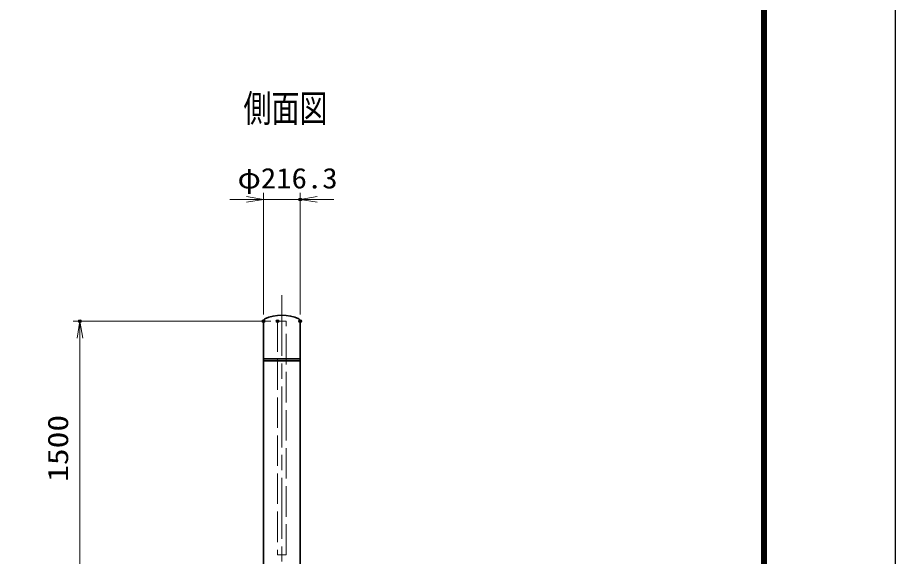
# Model space of a CAD drawing. Units: millimetres, scale not verified. Extents: x -11880 to 11880, y -8400 to 8400.
# Drawn here: x 6693 to 11880, y -384 to 2801 of the extents above; entities that cross this region are included whole.
import ezdxf
from ezdxf.enums import TextEntityAlignment as Align

# ---------------------------------------------------------------- set-up
doc = ezdxf.new("R2010")
doc.units = ezdxf.units.MM
doc.header["$LTSCALE"] = 30
doc.header["$PDMODE"] = 32
doc.header["$PDSIZE"] = 15
doc.linetypes.add('DASHED', pattern=[7.5, 6, -1.5])
doc.linetypes.add('USER1', pattern=[18, 12, -1.5, 3, -1.5])
for name, color, linetype, lineweight in [('0-0_D-TTL', 7, 'Continuous', 30), ('0-1_外形線', 7, 'Continuous', 35), ('0-2_軸線', 200, 'USER1', 15), ('0-3_細線', 2, 'Continuous', 35), ('0-4_寸法線', 4, 'Continuous', 18), ('0-5_0', 7, 'Continuous', 18), ('0-7_隠れ線', 140, 'DASHED', 18)]:
    doc.layers.add(name, color=color, linetype=linetype, lineweight=lineweight)
doc.layers.add('0-6_Defpoints', color=7, linetype='Continuous')
doc.layers.add('1-4_文字', color=254, linetype='Continuous')
doc.styles.add('ＭＳ ゴシック', font='')
doc.styles.get('ＭＳ ゴシック').set_extended_font_data('MS Gothic')

# ---------------------------------------------------------------- blocks, each defined once
blk = doc.blocks.new('_Open')
at = {"layer": '0-5_0', "color": 4}
blk.add_line((-30, 5), (0, 0), dxfattribs=at)
blk.add_lwpolyline([(-30, -5), (0, 0), (-30, 0)], dxfattribs=at)

msp = doc.modelspace()

# ---------------------------------------------------------------- linework, layer by layer
at = {"layer": '0-0_D-TTL'}
for points in [[(-11880, -8400.08), (11880, -8400.08), (11880, 8399.92), (-11880, 8399.92)], [(-11116.29, 7779.34), (11116.29, 7779.34), (11116.29, -7777.8), (-11116.29, -7777.8)], [(-11109.21, 7772.27), (11109.21, 7772.27), (11109.21, -7770.73), (-11109.21, -7770.73)], [(-11102.14, 7765.2), (11102.14, 7765.2), (11102.14, -7763.66), (-11102.14, -7763.66)], [(-11095.07, 7758.13), (11095.07, 7758.13), (11095.07, -7756.58), (-11095.07, -7756.58)], [(-11088, 7751.06), (11088, 7751.06), (11088, -7749.51), (-11088, -7749.51)]]:
    msp.add_lwpolyline(points, close=True, dxfattribs=at)
at = {"layer": '0-1_外形線'}
for p, q in [((8145.96, 1006.35), (8145.96, -468.65)), ((8362.26, -468.65), (8362.26, 1006.35))]:
    msp.add_line(p, q, dxfattribs=at)
for centre, radius, start, end in [((8254.11, 774.41), 266.94, 67.67999, 112.32001), ((8165.96, 1006.35), 20, 131.40962, 180), ((8342.26, 1006.35), 20, 0, 48.59038)]:
    msp.add_arc(centre, radius, start, end, dxfattribs=at)
at = {"layer": '0-2_軸線'}
msp.add_line((8254.11, 1160.93), (8254.11, -1373.12), dxfattribs=at)
at = {"layer": '0-3_細線'}
for p, q in [((8362.26, 783.35), (8145.96, 783.35)), ((8362.26, 771.35), (8145.96, 771.35))]:
    msp.add_line(p, q, dxfattribs=at)
at = {"layer": '0-4_寸法線'}
for p, q in [((8145.96, 1046.35), (8145.96, 1765.84)), ((8362.26, 1046.35), (8362.26, 1765.84)), ((8045.96, 1725.84), (7945.96, 1725.84)), ((8145.96, 1725.84), (8362.26, 1725.84)), ((8462.26, 1725.84), (8562.26, 1725.84)), ((8189.11, 1006.35), (7020.63, 1006.35)), ((7060.63, -493.65), (7060.63, 1006.35))]:
    msp.add_line(p, q, dxfattribs=at)
at = {"layer": '0-6_Defpoints'}
for p in [(8362.26, 1725.84), (7060.63, 1006.35), (8145.96, 1006.35), (8229.11, 1006.35), (8362.26, 1006.35)]:
    msp.add_point(p, dxfattribs=at)
at = {"layer": '0-7_隠れ線'}
msp.add_lwpolyline([(8279.11, 1006.35), (8229.11, 1006.35), (8229.11, -373.65), (8279.11, -373.65)], close=True, dxfattribs=at)

# ---------------------------------------------------------------- block references
at = {"layer": '0-4_寸法線', "xscale": 3.333333, "yscale": 3.333333}
msp.add_blockref('_Open', (8145.96, 1725.84), dxfattribs=at)
for p, rotation in [((8362.26, 1725.84), 180), ((7060.63, 1006.35), 90)]:
    msp.add_blockref('_Open', p, dxfattribs=dict(at, rotation=rotation))

# ---------------------------------------------------------------- texts
at = {"layer": '0-4_寸法線', "color": 254, "style": 'ＭＳ ゴシック', "width": 1.1}
msp.add_text('φ216.3', height=121.2, dxfattribs=at).set_placement((7992.51, 1754.52), align=Align.BOTTOM_LEFT)
at = {"layer": '0-4_寸法線', "color": 254, "style": 'ＭＳ ゴシック', "width": 1.2}
msp.add_text('1500', height=121.2, rotation=90, dxfattribs=at).set_placement((7027.94, 57.15), align=Align.BOTTOM_LEFT)
at = {"layer": '1-4_文字', "style": 'ＭＳ ゴシック', "width": 0.75}
msp.add_text('側面図', height=161.7, dxfattribs=at).set_placement((8027.51, 2134.94), align=Align.BOTTOM_LEFT)

doc.saveas('drawing.dxf')
